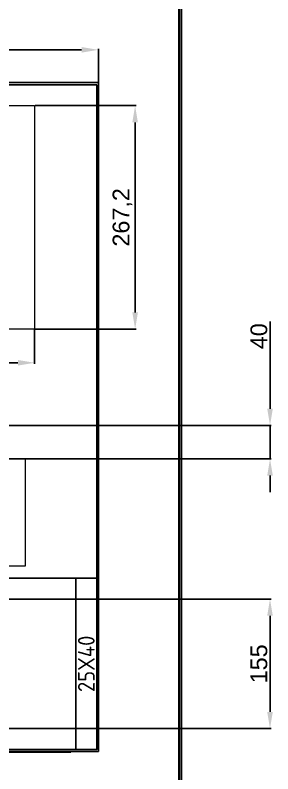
# Model space of a CAD drawing. Header units: millimetres. Extents: x 46611 to 59290, y 36233 to 38835.
# Drawn here: x 52514 to 52822, y 37323 to 38230 of the extents above; entities that cross this region are included whole.
import ezdxf

# ---------------------------------------------------------------- set-up
doc = ezdxf.new("R2010")
doc.units = ezdxf.units.MM
doc.layers.add('000-PI-Oprema', color=30, linetype='Continuous', lineweight=5)
for name, color, linetype in [('000-PI-ORMAR', 2, 'Continuous'), ('000-PI_TEXT', 7, 'Continuous'), ('002-PI-Kabelska kanalica', 150, 'Continuous')]:
    doc.layers.add(name, color=color, linetype=linetype)
doc.styles.add('PI0', font='isocpeur.ttf', dxfattribs={"width": 0.9})
doc.styles.get("Standard").update_dxf_attribs({"font": 'arial.ttf'})
doc.dimstyles.new('ISO-25-lb', dxfattribs={"dimtxt": 8, "dimasz": 8, "dimexe": 1.25, "dimexo": 0.625, "dimtad": 1, "dimtxsty": 'Standard', "dimcen": 5, "dimadec": 0, "dimazin": 0, "dimtfac": 1, "dimtmove": 0, "dimatfit": 3, "dimfxl": 1, "dimarcsym": 0})

# ---------------------------------------------------------------- blocks, each defined once
blk = doc.blocks.new('*D139')
at = {"layer": '000-PI_TEXT', "color": 0, "linetype": 'Continuous', "lineweight": -2, "ltscale": 0.25, "transparency": 16777216}
for p, q in [((52818.49, 37759.13), (52818.49, 37863.43)), ((52388.93, 37739.13), (52819.74, 37739.13)), ((52818.49, 37699.13), (52818.49, 37739.13)), ((52451.03, 37699.13), (52819.74, 37699.13)), ((52818.49, 37679.13), (52818.49, 37659.13))]:
    blk.add_line(p, q, dxfattribs=at)
at = {"layer": '000-PI_TEXT', "color": 0, "ltscale": 0.25, "transparency": 16777216}
for points in [[(52815.16, 37759.13), (52821.83, 37759.13), (52818.49, 37739.13)], [(52815.16, 37679.13), (52821.83, 37679.13), (52818.49, 37699.13)]]:
    blk.add_solid(points, dxfattribs=at)
at = {"layer": 'Defpoints', "color": 0, "ltscale": 0.25, "transparency": 16777216}
for p in [(52388.31, 37739.13), (52450.4, 37699.13), (52818.49, 37699.13)]:
    blk.add_point(p, dxfattribs=at)
at = {"layer": '000-PI_TEXT', "color": 0, "ltscale": 0.25, "transparency": 16777216, "insert": (52805.28, 37845.74), "char_height": 20, "attachment_point": 5, "rotation": 90}
blk.add_mtext('40', dxfattribs=at)
blk = doc.blocks.new('*D140')
at = {"layer": '000-PI_TEXT', "color": 0, "linetype": 'Continuous', "lineweight": -2, "ltscale": 0.25, "transparency": 16777216}
for p, q in [((52013.4, 38149.65), (52013.4, 38189.46)), ((52033.4, 38188.21), (52593.4, 38188.21)), ((52613.4, 38149.65), (52613.4, 38189.46))]:
    blk.add_line(p, q, dxfattribs=at)
at = {"layer": '000-PI_TEXT', "color": 0, "ltscale": 0.25, "transparency": 16777216}
for points in [[(52033.4, 38191.54), (52033.4, 38184.87), (52013.4, 38188.21)], [(52593.4, 38191.54), (52593.4, 38184.87), (52613.4, 38188.21)]]:
    blk.add_solid(points, dxfattribs=at)
at = {"layer": 'Defpoints', "color": 0, "ltscale": 0.25, "transparency": 16777216}
for p in [(52613.4, 38188.21), (52013.4, 38149.03), (52613.4, 38149.03)]:
    blk.add_point(p, dxfattribs=at)
at = {"layer": '000-PI_TEXT', "color": 0, "ltscale": 0.25, "transparency": 16777216, "insert": (52313.4, 38201.42), "char_height": 20, "attachment_point": 5}
blk.add_mtext('600', dxfattribs=at)
blk = doc.blocks.new('*D144')
at = {"layer": '000-PI_TEXT', "color": 0, "linetype": 'Continuous', "lineweight": -2, "ltscale": 0.25, "transparency": 16777216}
for p, q in [((52537.93, 38121.47), (52658.6, 38121.47)), ((52657.35, 38101.47), (52657.35, 37874.27)), ((52537.93, 37854.27), (52658.6, 37854.27))]:
    blk.add_line(p, q, dxfattribs=at)
at = {"layer": '000-PI_TEXT', "color": 0, "ltscale": 0.25, "transparency": 16777216}
for points in [[(52654.02, 38101.47), (52660.69, 38101.47), (52657.35, 38121.47)], [(52654.02, 37874.27), (52660.69, 37874.27), (52657.35, 37854.27)]]:
    blk.add_solid(points, dxfattribs=at)
at = {"layer": 'Defpoints', "color": 0, "ltscale": 0.25, "transparency": 16777216}
for p in [(52537.3, 38121.47), (52537.3, 37854.27), (52657.35, 37854.27)]:
    blk.add_point(p, dxfattribs=at)
at = {"layer": '000-PI_TEXT', "color": 0, "ltscale": 0.25, "transparency": 16777216, "insert": (52642.34, 37987.87), "char_height": 20, "attachment_point": 5, "rotation": 90}
blk.add_mtext('267,2', dxfattribs=at)
blk = doc.blocks.new('*D145')
at = {"layer": '000-PI_TEXT', "color": 0, "linetype": 'Continuous', "lineweight": -2, "ltscale": 0.25, "transparency": 16777216}
for p, q in [((52089.5, 37853.65), (52089.5, 37812.76)), ((52537.3, 37853.65), (52537.3, 37812.76)), ((52109.5, 37814.01), (52517.3, 37814.01))]:
    blk.add_line(p, q, dxfattribs=at)
at = {"layer": '000-PI_TEXT', "color": 0, "ltscale": 0.25, "transparency": 16777216}
for points in [[(52109.5, 37817.34), (52109.5, 37810.67), (52089.5, 37814.01)], [(52517.3, 37817.34), (52517.3, 37810.67), (52537.3, 37814.01)]]:
    blk.add_solid(points, dxfattribs=at)
at = {"layer": 'Defpoints', "color": 0, "ltscale": 0.25, "transparency": 16777216}
for p in [(52089.5, 37854.27), (52537.3, 37854.27), (52537.3, 37814.01)]:
    blk.add_point(p, dxfattribs=at)
at = {"layer": '000-PI_TEXT', "color": 0, "ltscale": 0.25, "transparency": 16777216, "insert": (52313.4, 37829.03), "char_height": 20, "attachment_point": 5}
blk.add_mtext('447,8', dxfattribs=at)
blk = doc.blocks.new('*D197')
at = {"layer": '000-PI_TEXT', "color": 0, "linetype": 'Continuous', "lineweight": -2, "ltscale": 0.25, "transparency": 16777216}
for p, q in [((52587.18, 37531.53), (52819.74, 37531.53)), ((52818.49, 37511.53), (52818.49, 37396.53)), ((52587.18, 37376.53), (52819.74, 37376.53))]:
    blk.add_line(p, q, dxfattribs=at)
at = {"layer": '000-PI_TEXT', "color": 0, "ltscale": 0.25, "transparency": 16777216}
for points in [[(52815.16, 37511.53), (52821.83, 37511.53), (52818.49, 37531.53)], [(52815.16, 37396.53), (52821.83, 37396.53), (52818.49, 37376.53)]]:
    blk.add_solid(points, dxfattribs=at)
at = {"layer": 'Defpoints', "color": 0, "ltscale": 0.25, "transparency": 16777216}
for p in [(52586.55, 37531.53), (52586.55, 37376.53), (52818.49, 37376.53)]:
    blk.add_point(p, dxfattribs=at)
at = {"layer": '000-PI_TEXT', "color": 0, "ltscale": 0.25, "transparency": 16777216, "insert": (52805.28, 37454.03), "char_height": 20, "attachment_point": 5, "rotation": 90}
blk.add_mtext('155', dxfattribs=at)

msp = doc.modelspace()

# ---------------------------------------------------------------- linework, layer by layer
at = {"layer": '000-PI-Oprema', "ltscale": 0.25}
msp.add_lwpolyline([(52089.503, 38121.473), (52537.303, 38121.473), (52537.303, 37854.273), (52089.503, 37854.273)], close=True, dxfattribs=at)
at = {"layer": '000-PI-Oprema', "ltscale": 0.25, "elevation": 0}
msp.add_lwpolyline([(52100.703, 37699.128), (52526.103, 37699.128), (52526.103, 37570.728), (52100.703, 37570.728)], close=True, dxfattribs=at)
at = {"layer": '000-PI-ORMAR'}
for p, q in [((52709.391, 38534.528), (52709.391, 36550.028)), ((52710.184, 38514.028), (52710.184, 36563.028)), ((52712.903, 38514.028), (52712.903, 36563.028)), ((52419.686, 38149.028), (52613.403, 38149.028)), ((52419.686, 38146.528), (52611.555, 38146.528)), ((52611.555, 38146.528), (52611.555, 37889.585)), ((52613.403, 38149.028), (52613.403, 37889.585)), ((52611.555, 37679.056), (52611.555, 37351.528)), ((52613.403, 37679.056), (52613.403, 37349.028)), ((52419.686, 37351.528), (52611.555, 37351.528)), ((52419.686, 37349.028), (52613.403, 37349.028)), ((52419.686, 37348.528), (52580.403, 37348.528)), ((52548.403, 37349.028), (52548.403, 37348.528)), ((52580.403, 37349.028), (52580.403, 37348.528))]:
    msp.add_line(p, q, dxfattribs=at)
at = {"layer": '000-PI-ORMAR', "ltscale": 0.25}
for p, q in [((52611.555, 37889.585), (52611.555, 37679.056)), ((52613.403, 37679.056), (52613.403, 37889.585))]:
    msp.add_line(p, q, dxfattribs=at)
at = {"layer": '002-PI-Kabelska kanalica', "ltscale": 0.25}
for points in [[(52041.555, 37556.528), (52586.555, 37556.528), (52586.555, 37531.528), (52041.555, 37531.528)], [(52586.555, 37556.528), (52611.555, 37556.528), (52611.555, 37351.528), (52586.555, 37351.528)], [(52041.555, 37376.528), (52586.555, 37376.528), (52586.555, 37351.528), (52041.555, 37351.528)]]:
    msp.add_lwpolyline(points, close=True, dxfattribs=at)

# ---------------------------------------------------------------- texts
at = {"layer": '000-PI_TEXT', "insert": (52599.055, 37454.028), "char_height": 20, "width": 205, "attachment_point": 5, "rotation": 90, "style": 'PI0'}
msp.add_mtext('25X40', dxfattribs=at)

# ---------------------------------------------------------------- dimensions: what is measured, and where the dimension line sits
at = {"layer": '000-PI_TEXT', "ltscale": 0.25}
dim = msp.add_linear_dim(base=(52613.403, 38188.206), p1=(52013.403, 38149.028), p2=(52613.403, 38149.028), dimstyle='ISO-25-lb', override={"dimtxt": 20, "dimasz": 20, "dimgap": 3}, dxfattribs=at)
dim.commit()
dim.dimension.update_dxf_attribs({"geometry": '*D140', "text_midpoint": (52313.403, 38201.418)})
for base, p1, p2, picture, middle in [((52657.354, 37854.273), (52537.303, 38121.473), (52537.303, 37854.273), '*D144', (52657.354, 37987.873)), ((52818.492, 37699.128), (52388.305, 37739.128), (52450.403, 37699.128), '*D139', (52818.492, 37845.737))]:
    dim = msp.add_linear_dim(base=base, p1=p1, p2=p2, angle=90, dimstyle='ISO-25-lb', override={"dimtxt": 20, "dimasz": 20, "dimgap": 3}, dxfattribs=at)
    dim.commit()
    dim.dimension.update_dxf_attribs({"geometry": picture, "text_midpoint": middle, "dimtype": 160})
dim = msp.add_linear_dim(base=(52537.303, 37814.007), p1=(52089.503, 37854.273), p2=(52537.303, 37854.273), dimstyle='ISO-25-lb', override={"dimtxt": 20, "dimasz": 20, "dimgap": 3}, dxfattribs=at)
dim.commit()
dim.dimension.update_dxf_attribs({"geometry": '*D145', "text_midpoint": (52313.403, 37814.007), "dimtype": 160})
dim = msp.add_linear_dim(base=(52818.492, 37376.528), p1=(52586.555, 37531.528), p2=(52586.555, 37376.528), angle=90, dimstyle='ISO-25-lb', override={"dimtxt": 20, "dimasz": 20, "dimgap": 3}, dxfattribs=at)
dim.commit()
dim.dimension.update_dxf_attribs({"geometry": '*D197', "text_midpoint": (52805.28, 37454.028)})

# ---------------------------------------------------------------- next in the draw order: wipeouts: each hides what was drawn before it
msp.add_wipeout([(52089.503, 38121.473), (52537.303, 38121.473), (52537.303, 37854.273), (52089.503, 37854.273)]).dxf.layer = '000-PI-Oprema'

# ---------------------------------------------------------------- next in the draw order: linework, layer by layer
at = {"layer": '000-PI-Oprema', "ltscale": 0.25}
msp.add_lwpolyline([(52089.503, 38121.473), (52537.303, 38121.473), (52537.303, 37854.273), (52089.503, 37854.273)], close=True, dxfattribs=at)

doc.saveas('drawing.dxf')
